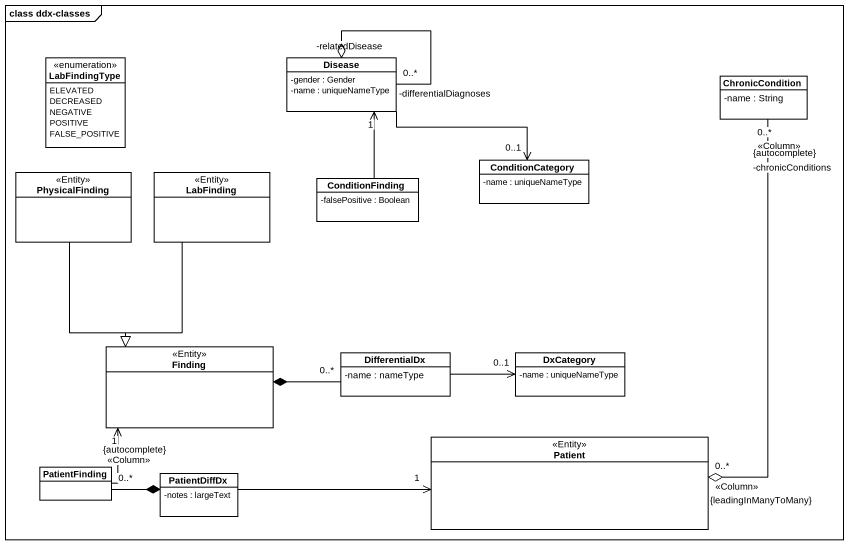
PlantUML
@startuml
mainframe class ddx-classes
hide circle
hide empty members
skinparam classAttributeIconSize 0
enum LabFindingType {
  ELEVATED
  DECREASED
  NEGATIVE
  POSITIVE
  FALSE_POSITIVE
}
class Disease {
  -gender : Gender
  -name : uniqueNameType
}
class ChronicCondition {
  -name : String
}
class PhysicalFinding <<Entity>>
class LabFinding <<Entity>>
class ConditionFinding {
  -falsePositive : Boolean
}
class ConditionCategory {
  -name : uniqueNameType
}
class Finding <<Entity>>
class DifferentialDx {
  -name : nameType
}
class DxCategory {
  -name : uniqueNameType
}
class Patient <<Entity>>
class PatientFinding
class PatientDiffDx {
  -notes : largeText
}
Disease "-relatedDisease" o-- "-differentialDiagnoses\n0..*" Disease
Disease -right-> "0..1" ConditionCategory
PhysicalFinding --|> Finding
LabFinding --|> Finding
ConditionFinding -up-> "1" Disease
Finding *-right- "0..*" DifferentialDx
DifferentialDx -right-> "0..1" DxCategory
Patient "0..*\n<<Column>>\n{leadingInManyToMany}" o-up- "-chronicConditions\n0..*\n<<Column>>\n{autocomplete}" ChronicCondition
PatientFinding -up-> "1\n<<Column>>\n{autocomplete}" Finding
PatientDiffDx -right-> "1" Patient
PatientDiffDx *-left- "0..*" PatientFinding
@enduml
